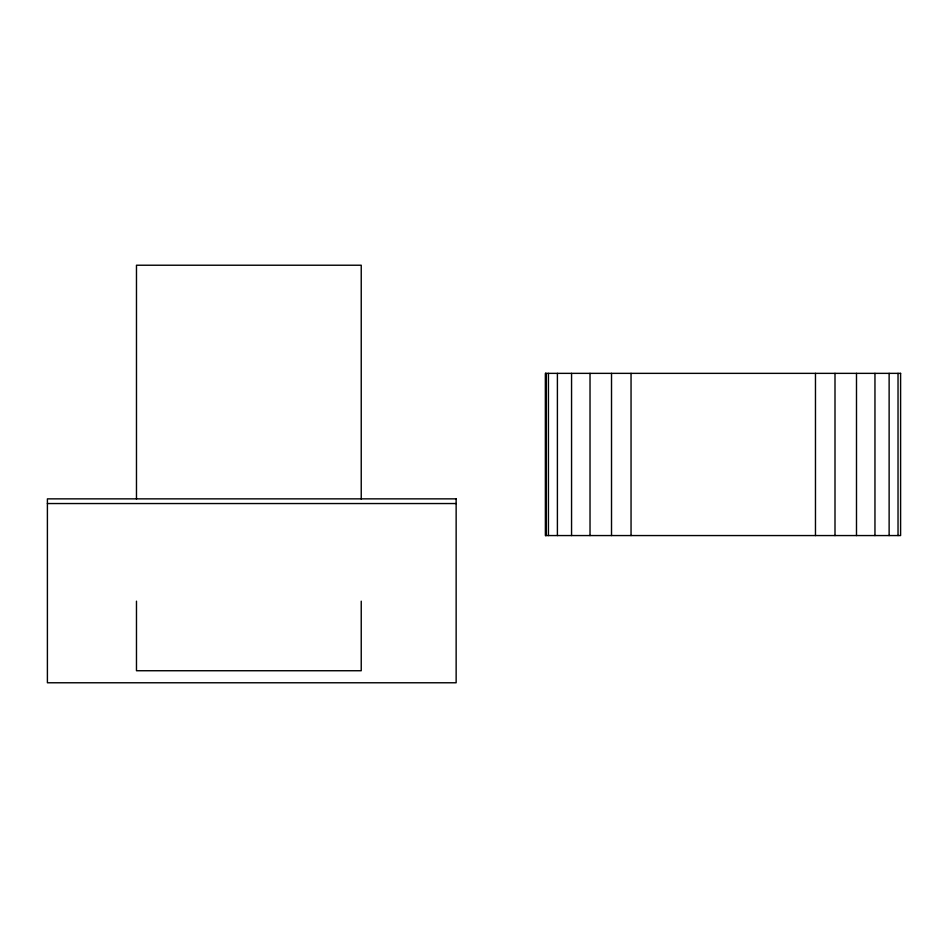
<?xml version="1.0" encoding="UTF-8"?>
<svg xmlns="http://www.w3.org/2000/svg" width="948" height="948" viewBox="0 0 948 948"><rect width="100%" height="100%" fill="white"/><g stroke="black" fill="none" stroke-linecap="round" stroke-linejoin="round"><path stroke-width="1.42" d="M47.4 503.542L456.142 503.542M898.029 373.358L898.029 535.561M889.129 373.358L889.129 535.561M874.957 373.358L874.957 535.561M856.494 373.358L856.494 535.561M834.998 373.358L834.998 535.561M815.47 373.358L815.47 535.561M631.048 373.358L631.048 535.561M611.519 373.358L611.519 535.561M590.023 373.358L590.023 535.561M571.561 373.358L571.561 535.561M557.4 373.358L557.4 535.561M548.43 373.358L548.43 535.561M545.965 373.358L545.965 535.561M545.657 373.358L545.692 535.561M361.235 499.063L361.235 265.227L136.476 265.227L136.476 499.063M361.235 601.174L361.235 670.734L136.476 670.734L136.476 601.174M900.6 373.358L545.396 373.358L545.396 535.561L900.6 535.561L900.6 373.358M456.142 498.861L47.4 498.861L47.4 682.773L456.142 682.773L456.142 498.861"/></g></svg>
